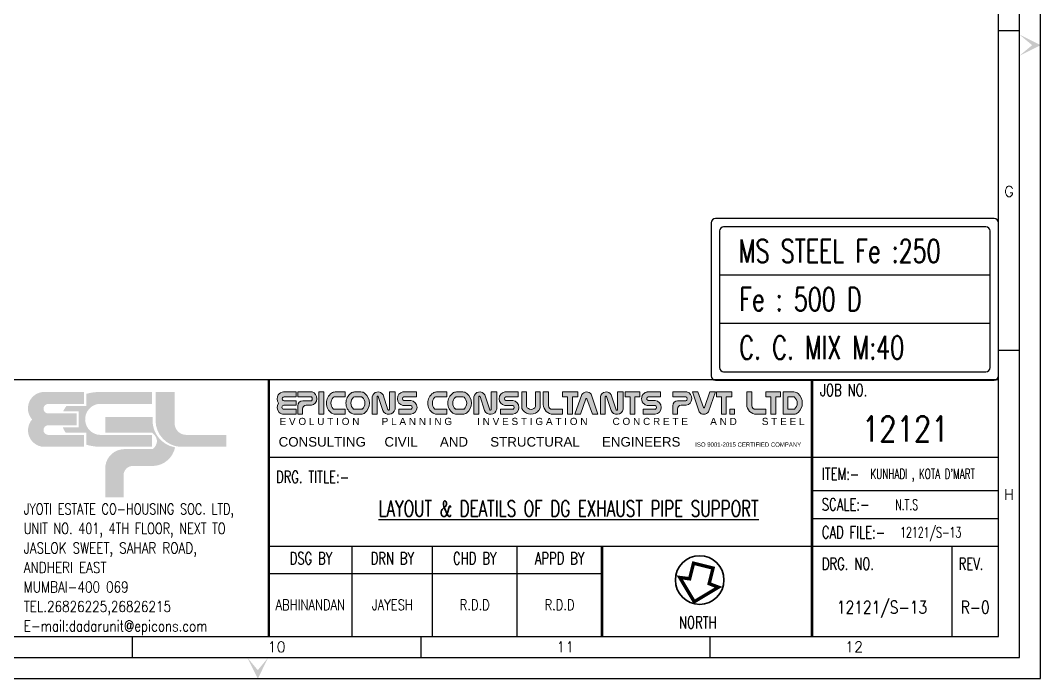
# Model space of a CAD drawing. Header units: inches. Extents: x 6 to 183294, y -48183 to 78918.
# Drawn here: x 148491 to 166562, y -48183 to -36532 of the extents above; entities that cross this region are included whole.
import ezdxf
from ezdxf.enums import TextEntityAlignment as Align

# ---------------------------------------------------------------- set-up
doc = ezdxf.new("R2010")
doc.units = ezdxf.units.IN
doc.header["$MEASUREMENT"] = 0
doc.layers.add('00 ECPL LOGO', color=250, linetype='Continuous', lineweight=20)
doc.layers.add('00 ELEV-2', color=9, linetype='Continuous', lineweight=30)
for name, color, linetype in [('PNA', 8, 'Continuous'), ('S-TEXT', 2, 'Continuous'), ('S-TEXT-1', 4, 'Continuous'), ('S-TITIL', 6, 'Continuous'), ('S-TITLE', 6, 'Continuous'), ('SCHEDULE LINE-1', 7, 'Continuous'), ('TEXT (SHEET)', 4, 'Continuous'), ('TITLE', 6, 'Continuous')]:
    doc.layers.add(name, color=color, linetype=linetype)
doc.styles.add('ROMANS', font='simplex.shx', dxfattribs={"width": 0.7})
doc.styles.add('SEC. TEXT', font='arial.ttf', dxfattribs={"height": 180})

# ---------------------------------------------------------------- blocks, each defined once
blk = doc.blocks.new('EPICONS TITLE')
at = {"layer": '00 ECPL LOGO'}
h = blk.add_hatch(color=7, dxfattribs=at)
h.dxf.hatch_style = 1
h.paths.add_polyline_path([(678, -252), (678, -146), (414, -146, 0.261636), (303, -208, 0.285841), (304, -378, 0.344902), (324, -574, 0.204992), (418, -614), (678, -614), (678, -510), (424, -510, -1), (418, -426), (678, -426), (678, -331), (424, -331, -1), (422, -252)])
h = blk.add_hatch(color=7, dxfattribs=at)
h.dxf.hatch_style = 1
h.paths.add_polyline_path([(1011, -146), (712, -146), (712, -252), (997, -252, -0.440545), (997, -331), (816, -331, 0.414214), (712, -435), (712, -614), (810, -614), (810, -504, -0.414214), (888, -426), (997, -426, 0.757811)])
h.paths.add_polyline_path([(1254, -146), (1153, -146), (1153, -614), (1254, -614)])
h.paths.add_polyline_path([(1708, -146), (1494, -146, 0.154275), (1419, -169, 0.519672), (1419, -591, 0.154275), (1494, -614), (1708, -614), (1708, -510), (1472, -510, -0.210356), (1452, -502, -0.388707), (1452, -260, -0.210356), (1472, -252), (1708, -252)])
h.paths.add_polyline_path([(2037, -146), (1904, -146, 0.159018), (1828, -171, 0.507969), (1828, -589, 0.159018), (1904, -614), (2037, -614, 0.173791), (2119, -585, 0.472311), (2119, -175, 0.173791)])
h.paths.add_polyline_path([(2046, -252, -0.185052), (2063, -258, -0.445894), (2063, -504, -0.185052), (2046, -510), (1899, -510, -0.185052), (1882, -504, -0.445894), (1882, -258, -0.185052), (1899, -252)], flags=16)
h.paths.add_polyline_path([(2501, -209, 0.723435), (2273, -252), (2273, -614), (2374, -614), (2374, -252, -0.723435), (2399, -241), (2495, -533, 0.724077), (2751, -510), (2751, -146), (2635, -146), (2635, -509, -0.755661), (2603, -519)])
h.paths.add_polyline_path([(3198, -146), (2916, -146, 0.823713), (2916, -429), (3082, -429, -0.713272), (3082, -510), (2830, -510), (2830, -614), (3082, -614, 0.900309), (3082, -324), (2936, -324, -0.746931), (2936, -252), (3198, -252)])
h = blk.add_hatch(color=7, dxfattribs=at)
h.dxf.hatch_style = 1
h.paths.add_polyline_path([(3837, -146), (3623, -146, 0.154275), (3548, -169, 0.519672), (3548, -591, 0.154275), (3623, -614), (3837, -614), (3837, -510), (3600, -510, -0.210932), (3581, -502, -0.385278), (3580, -260, -0.212895), (3599, -252), (3837, -252)])
h.paths.add_polyline_path([(4255, -175, 0.173792), (4173, -146), (4040, -146, 0.159018), (3964, -171, 0.507969), (3964, -589, 0.159018), (4040, -614), (4173, -614, 0.173792), (4255, -585, 0.472311)])
h.paths.add_polyline_path([(4182, -252, -0.185053), (4199, -258, -0.445893), (4199, -504, -0.185053), (4182, -510), (4035, -510, -0.185053), (4017, -504, -0.445893), (4017, -258, -0.185053), (4035, -252)], flags=16)
h.paths.add_polyline_path([(4406, -252), (4406, -614), (4507, -614), (4507, -252, -0.436861), (4522, -236, -0.319738), (4534, -245), (4629, -533, 0.724077), (4884, -510), (4884, -146), (4768, -146), (4768, -509, -0.755661), (4737, -519), (4635, -209, 0.723435)])
h.paths.add_polyline_path([(5335, -146), (5053, -146, 0.823713), (5053, -429), (5219, -429, -0.713272), (5219, -510), (4967, -510), (4967, -614), (5219, -614, 0.900309), (5219, -324), (5074, -324, -0.746931), (5074, -252), (5335, -252)])
h.paths.add_polyline_path([(5509, -146), (5408, -146), (5408, -452, 0.160106), (5433, -529, 0.505303), (5772, -529, 0.160106), (5797, -452), (5797, -146), (5699, -146), (5699, -451, -0.621318), (5509, -451)])
h.paths.add_polyline_path([(5969, -146), (5862, -146), (5862, -406, 0.414214), (6070, -614), (6267, -614), (6267, -510), (6047, -510, -0.414214), (5969, -432)])
h.paths.add_polyline_path([(6589, -146), (6267, -146), (6267, -249), (6372, -249), (6372, -614), (6473, -614), (6473, -249), (6589, -249)])
h.paths.add_polyline_path([(6863, -194, 0.539211), (6672, -201), (6523, -614), (6641, -614), (6752, -289, -0.708617), (6777, -289), (6894, -614), (7006, -614)])
h.paths.add_polyline_path([(7288, -209, 0.723435), (7059, -252), (7059, -614), (7160, -614), (7160, -252, -0.723435), (7186, -241), (7282, -533, 0.724077), (7538, -510), (7538, -146), (7421, -146), (7421, -509, -0.755661), (7390, -519)])
h.paths.add_polyline_path([(7886, -146), (7579, -146), (7579, -249), (7684, -249), (7684, -614), (7785, -614), (7785, -249), (7886, -249)])
h.paths.add_polyline_path([(8321, -146), (8059, -146, 0.157568), (7983, -170, 0.511532), (7983, -404, 0.157569), (8059, -429), (8206, -429, -0.713272), (8206, -510), (7953, -510), (7953, -614), (8206, -614, 0.900308), (8206, -324), (8065, -324), (8060, -324, -0.722204), (8060, -249), (8321, -249)])
h = blk.add_hatch(color=7, dxfattribs=at)
h.dxf.hatch_style = 1
h.paths.add_polyline_path([(8875, -146), (8576, -146), (8576, -252), (8849, -252, -0.270444), (8871, -265, -0.26297), (8871, -318, -0.270444), (8849, -331), (8680, -331, 0.414214), (8576, -435), (8576, -614), (8674, -614), (8674, -504, -0.414214), (8752, -426), (8861, -426, 0.757811)])
h.paths.add_polyline_path([(9103, -146), (8990, -146), (9133, -566, 0.539211), (9324, -560), (9474, -146), (9356, -146), (9244, -471, -0.708617), (9220, -471)])
h.paths.add_polyline_path([(9814, -146), (9492, -146), (9492, -249), (9597, -249), (9597, -614), (9698, -614), (9698, -249), (9814, -249)])
h.paths.add_polyline_path([(10234, -146), (10128, -146), (10128, -406, 0.414214), (10336, -614), (10533, -614), (10533, -510), (10312, -510, -0.414214), (10234, -432)])
h.paths.add_polyline_path([(9871, -510), (9775, -510), (9775, -614), (9871, -614)])
h = blk.add_hatch(color=7, dxfattribs=at)
h.dxf.hatch_style = 1
h.paths.add_polyline_path([(10533, -146), (10533, -249), (10637, -249), (10637, -614), (10739, -614), (10739, -249), (10839, -249), (10839, -146)])
h.paths.add_polyline_path([(10890, -146), (10890, -614), (11119, -614, 0.189446), (11208, -580, 0.435754), (11208, -181, 0.189446), (11119, -146)])
h.paths.add_polyline_path([(11122, -249, -0.519112), (11122, -510), (10989, -510), (10989, -249)], flags=16)
at = {"layer": '00 ECPL LOGO', "color": 7}
for p, q in [((678, -146), (414, -146)), ((678, -252), (678, -146)), ((1011, -146), (712, -146)), ((712, -146), (712, -252)), ((1153, -146), (1254, -146)), ((1153, -146), (1153, -614)), ((1254, -146), (1254, -614)), ((1494, -146), (1708, -146)), ((1708, -252), (1708, -146)), ((1904, -146), (2037, -146)), ((2501, -209), (2603, -519)), ((2635, -146), (2751, -146)), ((2751, -146), (2635, -146)), ((2635, -146), (2635, -510)), ((2751, -146), (2751, -510)), ((2916, -146), (3198, -146)), ((3198, -146), (2916, -146)), ((3198, -252), (3198, -146)), ((3837, -146), (3623, -146)), ((3837, -252), (3837, -146)), ((4040, -146), (4173, -146)), ((4635, -209), (4737, -519)), ((4768, -146), (4884, -146)), ((4768, -146), (4884, -146)), ((4884, -146), (4768, -146)), ((4768, -146), (4768, -510)), ((4884, -146), (4884, -510)), ((5053, -146), (5335, -146)), ((5053, -146), (5335, -146)), ((5335, -146), (5053, -146)), ((5335, -252), (5335, -146)), ((5408, -146), (5509, -146)), ((5509, -146), (5408, -146)), ((5408, -146), (5408, -452)), ((5509, -146), (5509, -451)), ((5699, -146), (5797, -146)), ((5797, -146), (5699, -146)), ((5699, -146), (5699, -451)), ((5797, -146), (5797, -452)), ((5862, -146), (5969, -146)), ((5969, -146), (5862, -146)), ((5862, -406), (5862, -146)), ((5969, -432), (5969, -146)), ((6267, -146), (6589, -146)), ((6589, -146), (6267, -146)), ((6267, -146), (6267, -249)), ((6523, -614), (6672, -201)), ((6589, -146), (6589, -249)), ((7006, -614), (6863, -194)), ((7288, -209), (7390, -519)), ((7421, -146), (7538, -146)), ((7421, -146), (7538, -146)), ((7538, -146), (7421, -146)), ((7421, -146), (7538, -146)), ((7421, -146), (7421, -510)), ((7538, -146), (7538, -510)), ((7579, -146), (7886, -146)), ((7886, -146), (7579, -146)), ((7579, -146), (7886, -146)), ((7579, -146), (7886, -146)), ((7886, -146), (7579, -146)), ((7579, -146), (7579, -249)), ((7886, -146), (7886, -249)), ((8040, -146), (8321, -146)), ((8040, -146), (8321, -146)), ((8321, -146), (8059, -146)), ((8321, -252), (8321, -146)), ((8875, -146), (8576, -146)), ((8576, -146), (8576, -252)), ((9103, -146), (8990, -146)), ((9103, -146), (8990, -146)), ((8990, -146), (9133, -566)), ((9103, -146), (9220, -471)), ((9356, -146), (9244, -471)), ((9474, -146), (9324, -560)), ((9474, -146), (9356, -146)), ((9408, -146), (9356, -146)), ((9474, -146), (9356, -146)), ((9492, -146), (9814, -146)), ((9814, -146), (9492, -146)), ((9492, -146), (9814, -146)), ((9492, -146), (9814, -146)), ((9492, -146), (9814, -146)), ((9492, -146), (9492, -249)), ((9814, -146), (9814, -249)), ((10128, -146), (10234, -146)), ((10234, -146), (10128, -146)), ((10128, -406), (10128, -146)), ((10234, -432), (10234, -146)), ((10533, -146), (10839, -146)), ((10839, -146), (10533, -146)), ((10533, -146), (10533, -249)), ((10839, -146), (10839, -249)), ((10890, -146), (11119, -146)), ((10890, -146), (10890, -614)), ((418, -426), (678, -426)), ((424, -252), (678, -252)), ((678, -331), (424, -331)), ((678, -426), (678, -331)), ((997, -252), (712, -252)), ((997, -331), (816, -331)), ((888, -426), (997, -426)), ((1472, -252), (1708, -252)), ((1899, -252), (2046, -252)), ((2273, -252), (2273, -614)), ((2374, -252), (2374, -614)), ((2399, -241), (2495, -533)), ((2751, -252), (2751, -252)), ((2936, -252), (3198, -252)), ((3082, -324), (2936, -324)), ((3599, -252), (3837, -252)), ((4035, -252), (4182, -252)), ((4406, -252), (4406, -614)), ((4507, -252), (4507, -614)), ((4534, -245), (4629, -533)), ((4884, -252), (4884, -252)), ((5074, -252), (5335, -252)), ((5219, -324), (5074, -324)), ((6267, -249), (6372, -249)), ((6372, -614), (6372, -249)), ((6473, -614), (6473, -249)), ((6473, -249), (6589, -249)), ((6641, -614), (6752, -289)), ((6894, -614), (6777, -289)), ((7059, -252), (7059, -614)), ((7160, -252), (7160, -614)), ((7186, -241), (7282, -533)), ((7538, -252), (7538, -252)), ((7579, -249), (7684, -249)), ((7579, -249), (7684, -249)), ((7684, -614), (7684, -249)), ((7785, -614), (7785, -249)), ((7785, -249), (7886, -249)), ((7785, -249), (7886, -249)), ((8060, -249), (8321, -249)), ((8206, -324), (8060, -324)), ((8065, -324), (8206, -324)), ((8849, -252), (8576, -252)), ((8849, -331), (8680, -331)), ((8752, -426), (8861, -426)), ((9492, -249), (9597, -249)), ((9492, -249), (9597, -249)), ((9597, -614), (9597, -249)), ((9698, -614), (9698, -249)), ((9698, -249), (9814, -249)), ((9698, -249), (9814, -249)), ((10533, -249), (10637, -249)), ((10637, -249), (10533, -249)), ((10637, -614), (10637, -249)), ((10739, -614), (10739, -249)), ((10739, -249), (10839, -249)), ((10739, -249), (10839, -249)), ((10839, -249), (10739, -249)), ((10989, -249), (10989, -510)), ((10989, -249), (11113, -249)), ((678, -510), (418, -510)), ((418, -614), (678, -614)), ((678, -614), (678, -510)), ((712, -435), (712, -614)), ((712, -614), (810, -614)), ((810, -504), (810, -614)), ((1153, -614), (1254, -614)), ((1472, -510), (1708, -510)), ((1494, -614), (1708, -614)), ((1708, -614), (1708, -510)), ((1899, -510), (2046, -510)), ((2037, -614), (1904, -614)), ((2273, -614), (2374, -614)), ((2614, -614), (2635, -614)), ((2635, -614), (2635, -614)), ((2751, -510), (2751, -510)), ((2830, -614), (2830, -510)), ((2830, -510), (3082, -510)), ((2830, -614), (3082, -614)), ((2830, -614), (3082, -614)), ((3082, -429), (2916, -429)), ((3600, -510), (3837, -510)), ((3623, -614), (3837, -614)), ((3837, -614), (3837, -510)), ((4035, -510), (4182, -510)), ((4040, -614), (4173, -614)), ((4406, -614), (4507, -614)), ((4406, -614), (4507, -614)), ((4406, -614), (4507, -614)), ((4967, -614), (4967, -510)), ((4967, -510), (5219, -510)), ((4967, -510), (5219, -510)), ((4967, -614), (5219, -614)), ((4967, -614), (5219, -614)), ((4967, -614), (5219, -614)), ((5219, -429), (5053, -429)), ((6047, -510), (6267, -510)), ((6070, -614), (6267, -614)), ((6070, -614), (6267, -614)), ((6267, -510), (6267, -614)), ((6372, -614), (6473, -614)), ((6372, -614), (6473, -614)), ((6523, -614), (6641, -614)), ((6589, -614), (6641, -614)), ((6894, -614), (7006, -614)), ((6894, -614), (7006, -614)), ((7059, -614), (7160, -614)), ((7059, -614), (7160, -614)), ((7059, -614), (7160, -614)), ((7538, -510), (7538, -510)), ((7684, -614), (7785, -614)), ((7684, -614), (7785, -614)), ((7684, -614), (7785, -614)), ((7684, -614), (7785, -614)), ((7953, -614), (7953, -510)), ((7953, -510), (8206, -510)), ((7953, -510), (8206, -510)), ((7953, -510), (8206, -510)), ((7953, -614), (8206, -614)), ((7953, -614), (8206, -614)), ((7953, -614), (8206, -614)), ((7953, -614), (8206, -614)), ((7953, -614), (8206, -614)), ((8206, -429), (8040, -429)), ((8059, -429), (8194, -429)), ((8576, -435), (8576, -614)), ((8576, -614), (8674, -614)), ((8674, -504), (8674, -614)), ((9597, -614), (9698, -614)), ((9597, -614), (9698, -614)), ((9597, -614), (9698, -614)), ((10312, -510), (10533, -510)), ((10336, -614), (10533, -614)), ((10336, -614), (10533, -614)), ((10533, -510), (10533, -614)), ((10637, -614), (10739, -614)), ((10637, -614), (10739, -614)), ((10637, -614), (10739, -614)), ((10637, -614), (10739, -614)), ((10653, -614), (10739, -614)), ((10653, -614), (10739, -614)), ((10653, -614), (10739, -614)), ((10653, -614), (10739, -614)), ((10890, -614), (11119, -614)), ((10989, -510), (11113, -510))]:
    blk.add_line(p, q, dxfattribs=at)
blk.add_lwpolyline([(9775, -510), (9871, -510), (9871, -614), (9775, -614)], close=True, dxfattribs=at)
for centre, radius, start, end in [((439, -292), 160, 148.648, 212.4563), ((414, -276), 130, 90, 148.648), ((965, -284), 146, 282.7188, 71.3398), ((1567, -380), 257, 125.0807, 234.9193), ((1494, -276), 130, 90, 125.0807), ((1981, -380), 259, 126.1417, 233.8583), ((1904, -276), 130, 90, 126.1417), ((2037, -276), 130, 50.5638, 90), ((1951, -380), 265, 309.4362, 50.5638), ((2394, -268), 122, 28.75, 172.2831), ((2944, -287), 144, 101.0425, 258.9575), ((3696, -380), 257, 125.0807, 234.9193), ((3623, -276), 130, 90, 125.0807), ((4116, -380), 259, 126.1417, 233.8583), ((4040, -276), 130, 90, 126.1417), ((4173, -276), 130, 50.5638, 90), ((4087, -380), 265, 309.4362, 50.5638), ((4527, -268), 122, 28.75, 172.2831), ((5081, -287), 144, 101.0425, 258.9575), ((6770, -260), 114, 35.166, 148.5022), ((7181, -268), 122, 28.75, 172.2831), ((8067, -287), 144, 125.818, 234.182), ((8059, -276), 130, 90, 125.818), ((8829, -284), 146, 282.7188, 71.3398), ((11119, -276), 130, 47.0907, 90), ((11023, -380), 272, 312.9093, 47.0907), ((439, -464), 160, 147.5437, 223.6612), ((421, -468), 42.1, 94.0242, 265.9758), ((423, -291), 39.6, 88.7637, 271.2363), ((816, -435), 104, 90, 180), ((888, -504), 78, 90, 180), ((961, -291), 53.7, 312.4487, 47.5513), ((1584, -381), 179, 137.5171, 222.4829), ((1472, -278), 26, 90, 137.5171), ((1992, -381), 165, 131.9364, 228.0636), ((1899, -278), 26, 90, 131.9364), ((2046, -278), 26, 48.0636, 90), ((1953, -381), 165, 311.9364, 48.0636), ((2388, -251), 14.5, 40.0191, 183.5523), ((2947, -288), 37.6, 106.4856, 253.5144), ((3067, -469), 146, 276.006, 83.994), ((3714, -381), 180, 138.0741, 222.3563), ((3599, -278), 26, 90, 138.0741), ((4127, -381), 165, 131.9364, 228.0636), ((4035, -278), 26, 90, 131.9364), ((4182, -278), 26, 48.0636, 90), ((4089, -381), 165, 311.9364, 48.0636), ((4522, -251), 14.5, 89.1577, 183.5523), ((4522, -249), 13, 18.2334, 89.1577), ((5084, -288), 37.6, 106.4856, 253.5144), ((5204, -469), 146, 276.006, 83.994), ((6070, -406), 208, 180, 270), ((6764, -294), 13, 19.7665, 161.0546), ((7175, -251), 14.5, 40.0191, 183.5523), ((8059, -299), 130, 234.182, 270), ((8072, -286), 39.3, 108.3261, 238.1957), ((8065, -298), 26, 238.1957, 270), ((8190, -469), 146, 276.006, 83.994), ((8680, -435), 104, 90, 180), ((8752, -504), 78, 90, 180), ((8849, -278), 26, 29.4672, 90), ((8849, -305), 26, 270, 330.5328), ((8824, -291), 53.7, 330.5328, 29.4672), ((10336, -406), 208, 180, 270), ((11113, -275), 26, 51.4816, 90), ((11030, -380), 160, 308.5184, 51.4816), ((418, -484), 130, 223.6612, 270), ((1494, -484), 130, 234.9193, 270), ((1472, -484), 26, 222.4829, 270), ((1904, -484), 130, 233.8583, 270), ((1899, -484), 26, 228.0636, 270), ((2037, -484), 130, 270, 309.4362), ((2046, -484), 26, 270, 311.9364), ((2619, -479), 135, 203.2219, 346.755), ((2618, -510), 17.1, 214.0796, 357.6127), ((3068, -470), 43.1, 289.0016, 70.9984), ((3623, -484), 130, 234.9193, 270), ((3600, -484), 26, 222.3563, 270), ((4040, -484), 130, 233.8583, 270), ((4035, -484), 26, 228.0636, 270), ((4173, -484), 130, 270, 309.4362), ((4182, -484), 26, 270, 311.9364), ((4753, -479), 135, 203.2219, 346.8516), ((4751, -510), 17.1, 214.0796, 357.6127), ((5205, -470), 43.1, 289.0016, 70.9984), ((5538, -452), 130, 180, 216.3848), ((5602, -404), 210, 216.3848, 323.6152), ((5604, -405), 106, 206.2931, 333.7069), ((5667, -452), 130, 323.6152, 0), ((6047, -432), 78, 180, 270), ((7406, -479), 135, 203.2219, 346.755), ((7404, -510), 17.1, 214.0796, 357.6127), ((8192, -470), 43.1, 289.0016, 70.9984), ((9227, -500), 114, 215.166, 328.5022), ((9232, -467), 13, 199.7665, 341.0546), ((10312, -432), 78, 180, 270), ((11113, -484), 26, 270, 308.5184), ((11119, -484), 130, 270, 312.9093)]:
    blk.add_arc(centre, radius, start, end, dxfattribs=at)
at = {"layer": '00 ECPL LOGO', "color": 7, "attachment_point": 1, "style": 'SEC. TEXT'}
for s, insert, char_height, width in [('\\pt22;E V O L U T I O N        P L A N N I N G         I N V E S T I G A T I O N         C O N C R E T E        A N D         S T E E L', (328, -689), 150, 445502.26), ('\\pt22;CONSULTING     CIVIL      AND      STRUCTURAL      ENGINEERS', (309, -1092), 200, 495763.22), ('\\pt22;ISO 9001-2015 CERTIFIED COMPANY', (9049, -1204), 90, 434288.5)]:
    blk.add_mtext(s, dxfattribs=dict(at, insert=insert, char_height=char_height, width=width))
blk = doc.blocks.new('FOLDER')
at = {"layer": 'PNA'}
for points in [[(-1250, 2500), (0, 0), (0, 1000)], [(1250, 2500), (0, 0), (0, 1000)]]:
    blk.add_solid(points, dxfattribs=at)
blk = doc.blocks.new('ecpl logo')
at = {"layer": '00 ECPL LOGO'}
for color, points in [(256, [(351, -827, 0.621111), (586, -1401), (1442, -1401), (1442, -1151), (682, -1151, -0.917622), (682, -948), (1285, -948), (1285, -702), (682, -702, -0.926164), (682, -501), (1442, -501), (1442, -251), (581, -251, 0.621111), (351, -827)]), (152, [(2940, -251), (2940, -863, 0.384329), (3453, -1401), (4422, -1401), (4422, -1151), (3582, -1151, -0.414214), (3340, -908), (3340, -251)]), (140, [(1887, -779), (1887, -1102), (2862, -1102, -0.232111), (2971, -1281, -0.194401), (2883, -1450), (2269, -1450, 0.364674), (1887, -1802), (1887, -2463), (2269, -2463), (2269, -1996, -0.414214), (2462, -1802), (2899, -1802, 0.338499), (3350, -1412, -0.371272), (2877, -839), (2877, -779)])]:
    blk.add_hatch(color=color, dxfattribs=at).paths.add_polyline_path(points)
h = blk.add_hatch(color=253, dxfattribs=at)
h.dxf.hatch_style = 1
h.paths.add_polyline_path([(995, -993, 0.07148), (1056, -1106), (1486, -1106), (1486, -1356, 0.065387), (1776, -1401), (2862, -1401), (2862, -1151), (1776, -1151, -0.910826), (1742, -501), (2862, -501), (2862, -251), (1776, -251, 0.069483), (1486, -291), (1486, -546), (1071, -546, 0.072407), (1003, -657), (1329, -657), (1329, -993)])
blk = doc.blocks.new('SHEET')
at = {"color": 1}
for p, q in [((762042, -118391, -8), (676135, -118391, -8)), ((743744, -120329, -8), (762042, -120329, -8)), ((743744, -122562, -8), (762042, -122562, -8)), ((743744, -123243, -8), (752092, -123243, -8))]:
    blk.add_line(p, q, dxfattribs=at)
at = {"color": 5, "linetype": 'ByBlock', "lineweight": -2}
for p, q in [((757383, -121163, -8), (762042, -121163, -8)), ((757383, -121862, -8), (762042, -121862, -8)), ((745825, -124822, -8), (745825, -122562, -8)), ((747834, -124822, -8), (747834, -122562, -8)), ((749963, -124822, -8), (749963, -122562, -8)), ((760876, -122562, -8), (760876, -124822, -8))]:
    blk.add_line(p, q, dxfattribs=at)
blk.add_line((752092, -124822, -8), (752092, -122562, -8))
at = {"elevation": -8, "flags": 128}
blk.add_lwpolyline([(674017, -125881), (763101, -125881), (763101, -63214), (674017, -63214)], close=True, dxfattribs=at)
at = {"color": 1, "const_width": 60.9, "elevation": -8}
for points in [[(743729, -124822), (743729, -118391)], [(757364, -124822), (757364, -118391)], [(752092, -124822), (752092, -122562)]]:
    blk.add_lwpolyline(points, dxfattribs=at)
at = {"layer": 'PNA'}
for p, q in [((762042, -109621, -8), (762572, -109621, -8)), ((762042, -117645, -8), (762572, -117645, -8)), ((740301, -124822, -8), (740301, -125351, -8)), ((747548, -124822, -8), (747548, -125351, -8)), ((754795, -124822, -8), (754795, -125351, -8))]:
    blk.add_line(p, q, dxfattribs=at)
at = {"layer": 'PNA', "color": 1, "elevation": -8}
for points in [[(675076, -125351), (762572, -125351), (762572, -63743), (675076, -63743)], [(676135, -124822), (762042, -124822), (762042, -64273), (676135, -64273)]]:
    blk.add_lwpolyline(points, close=True, dxfattribs=at)
at = {"layer": '00 ELEV-2'}
for name, p, xscale, yscale, zscale in [('ecpl logo', (737368, -118391, -8), 1.196575288621418, 1.196575288621418, 1.196575288621418), ('EPICONS TITLE', (743605, -118516, -8), 1.196575288621396, 1.196575288621396, 1.196575288621396)]:
    blk.add_blockref(name, p, dxfattribs=dict(at, xscale=xscale, yscale=yscale, zscale=zscale))
at = {"layer": 'PNA', "xscale": 0.2118545526379952, "yscale": 0.2118545526379952, "zscale": 0.2118545526379952, "rotation": 90}
blk.add_blockref('FOLDER', (763101, -109992, -8), dxfattribs=at)
at = {"layer": 'PNA', "xscale": 0.2118545530764889, "yscale": 0.2118545530764889, "zscale": 0.2118545530764889}
blk.add_blockref('FOLDER', (743452, -125881, -8), dxfattribs=at)
at = {"layer": 'PNA', "style": 'ROMANS'}
for s, height, p in [('G', 265, (762307, -113661, -8)), ('H', 265, (762307, -121262, -8)), ('10', 264.8, (743925, -125086, -8)), ('11', 264.8, (751172, -125086, -8)), ('12', 264.8, (758419, -125086, -8))]:
    blk.add_text(s, height=height, dxfattribs=at).set_placement(p, align=Align.MIDDLE)
at = {"layer": 'S-TEXT-1', "style": 'ROMANS'}
for s, height, width, p in [('JYOTI ESTATE CO-HOUSING SOC. LTD,', 276, 0.75, (737578, -121765, -8)), ('UNIT NO. 401, 4TH FLOOR, NEXT TO', 276, 0.75, (737578, -122254, -8)), ('JASLOK SWEET, SAHAR ROAD,', 275, 0.8, (737578, -122743, -8)), ('ANDHERI EAST', 275, 0.8, (737578, -123232, -8)), ('MUMBAI-400 069', 275, 0.8, (737578, -123721, -8)), ('TEL.26826225,26826215', 275, 0.8, (737578, -124210, -8)), ('E-mail:dadarunit@epicons.com', 275, 0.8, (737578, -124699, -8))]:
    blk.add_text(s, height=height, dxfattribs=dict(at, width=width)).set_placement(p)
at = {"layer": 'TEXT (SHEET)', "color": 4, "style": 'ROMANS', "width": 0.7}
for s, p in [('JOB NO.', (757570, -118798, -8)), ('NORTH', (754025, -124626, -8))]:
    blk.add_text(s, height=304.7, dxfattribs=at).set_placement(p)
for s, height, p in [('ITEM:-', 304.7, (757610, -120746, -8)), ('DRG. TITLE:-', 304.74, (743907, -120822, -8)), ('SCALE:-', 304.7, (757610, -121512, -8)), ('CAD FILE:-', 304.7, (757610, -122212, -8)), ('DRG. NO. ', 304.7, (757610, -123001, -8)), ('REV.', 304.7, (761044, -123001, -8))]:
    blk.add_text(s, height=height, dxfattribs=at).set_placement(p, align=Align.MIDDLE_LEFT)
for s, p in [('DSG BY', (744785, -122864, -8)), ('DRN BY', (746829, -122864, -8)), ('CHD BY', (748898, -122864, -8)), ('APPD BY', (751027, -122864, -8))]:
    blk.add_text(s, height=304.7, dxfattribs=at).set_placement(p, align=Align.MIDDLE_CENTER)

msp = doc.modelspace()

# ---------------------------------------------------------------- linework, layer by layer
at = {"layer": 'S-TITIL', "color": 7, "lineweight": 35}
msp.add_circle((160523.453, -46437.875, 2292635.68), 430.525, dxfattribs=at)
at = {"layer": 'S-TITLE', "color": 1, "const_width": 60.261, "elevation": 2292635.68}
msp.add_lwpolyline([(160427.389, -46821.633), (160855.658, -46564.85), (160691.105, -46502.472), (160760.119, -46226.771), (160414.154, -46140.168), (160345.139, -46415.868), (160170.605, -46393.364)], close=True, dxfattribs=at)
at = {"layer": 'SCHEDULE LINE-1', "color": 2}
for p, q in [((165668.229, -41040.912), (160874.461, -41040.912)), ((165668.229, -41895.921), (160874.461, -41895.921))]:
    msp.add_line(p, q, dxfattribs=at)
for points in [[(165741.5, -40039.36), (160801.189, -40039.36, 0.414213562), (160727.918, -40112.631), (160727.918, -42824.202, 0.414213562), (160801.189, -42897.474), (165741.5, -42897.474, 0.414213562), (165814.771, -42824.202), (165814.771, -40112.631, 0.414213562)], [(165594.958, -40185.902), (160947.732, -40185.902, 0.414213562), (160874.461, -40259.173), (160874.461, -42677.66, 0.414213562), (160947.732, -42750.931), (165594.958, -42750.931, 0.414213562), (165668.229, -42677.66), (165668.229, -40259.173, 0.414213562)]]:
    msp.add_lwpolyline(points, format="xyb", close=True, dxfattribs=at)

# ---------------------------------------------------------------- block references
at = {"xscale": 0.7056754055291329, "yscale": 0.7056754055291329, "zscale": 0.7056754055291329}
msp.add_blockref('SHEET', (-371939.589, 40648.489, 5.306), dxfattribs=at)

# ---------------------------------------------------------------- texts
at = {"layer": 'S-TEXT', "style": 'ROMANS', "width": 0.65}
for s, height, p in [("KUNHADI , KOTA D'MART", 175.21773, (163548.481, -44558.736, 2292635.68)), ('N.T.S', 186.8276, (163987.007, -45105.278, 2292635.68)), ('12121/S-13', 186.8276, (164075.258, -45593.465, 2292635.68))]:
    msp.add_text(s, height=height, dxfattribs=at).set_placement(p, align=Align.MIDDLE_LEFT)
at = {"layer": 'S-TEXT', "style": 'ROMANS', "width": 0.8}
for s, height, p in [('ABHINANDAN', 186.8276, (153625.968, -46877.967, 2292635.68)), ('JAYESH', 186.8276, (155079.62, -46877.967, 2292635.68)), ('R.D.D', 186.8276, (156539.51, -46877.967, 2292635.68)), ('R.D.D', 186.8276, (158041.835, -46877.967, 2292635.68)), ('12121/S-13', 224.1931, (163752.742, -46919.98, 2292635.68)), ('R-0', 224.1931, (165403.384, -46919.98, 2292635.68))]:
    msp.add_text(s, height=height, dxfattribs=at).set_placement(p, align=Align.MIDDLE_CENTER)
at = {"layer": 'S-TITIL', "color": 1, "style": 'ROMANS'}
for s, height, width, p in [('12121', 448.3862, 0.8, (164164.13, -43761.845, 2292635.68)), ('%%ULAYOUT & DEATILS OF DG EXHAUST PIPE SUPPORT', 280.24135, 0.7, (158201.316, -45172.401, 2292635.68))]:
    msp.add_text(s, height=height, dxfattribs=dict(at, width=width)).set_placement(p, align=Align.MIDDLE_CENTER)
at = {"layer": 'TITLE', "style": 'ROMANS', "width": 0.7}
for s, height, p in [('MS STEEL Fe :250', 412.15042, (161216.332, -40613.407)), ('Fe : 500 D', 412.1504, (161227.237, -41468.417)), ('C. C. MIX M:40', 412.15042, (161227.237, -42323.426))]:
    msp.add_text(s, height=height, dxfattribs=at).set_placement(p, align=Align.MIDDLE_LEFT)

doc.saveas('drawing.dxf')
